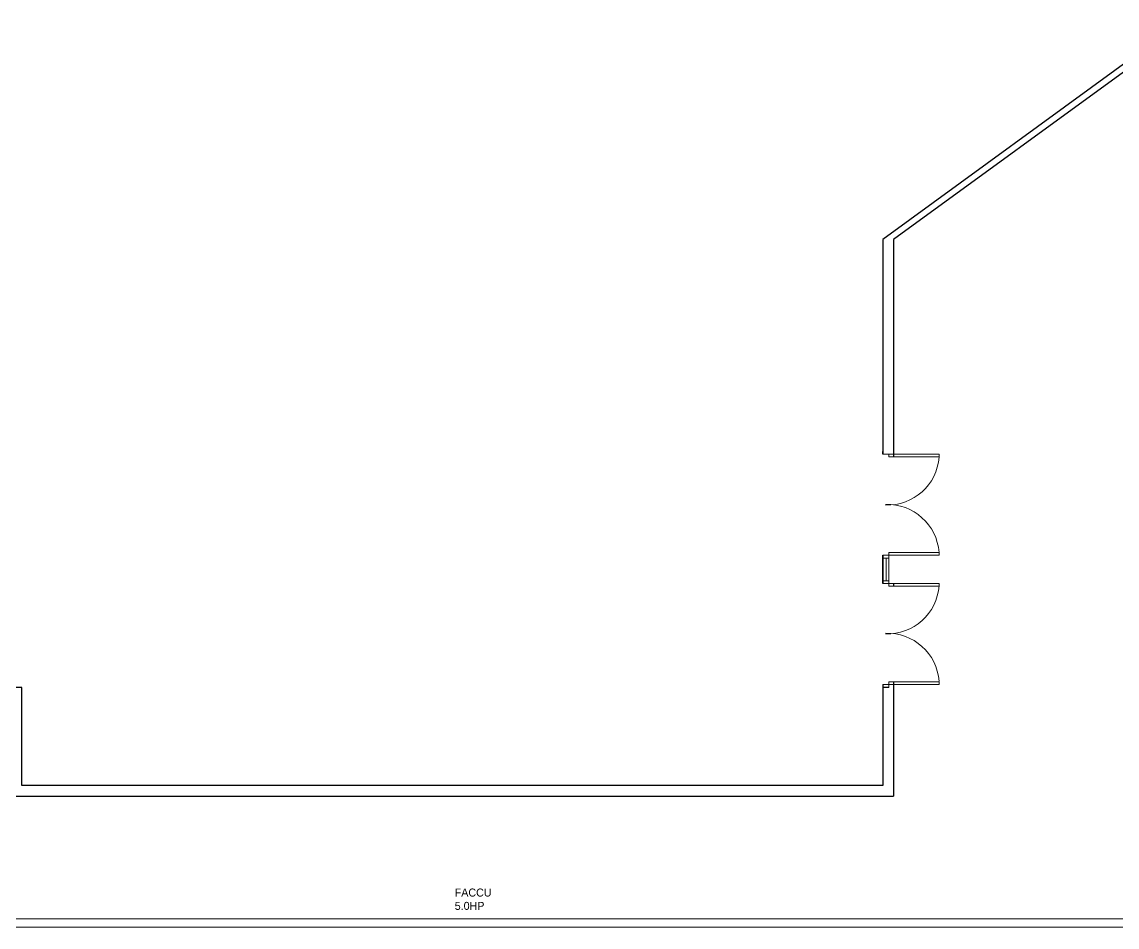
# Model space of a CAD drawing. Header units: inches. Extents: x -2 to 2474, y 1 to 287.
# Drawn here: x 1075.03 to 1108.16, y 135.85 to 163.24 of the extents above; entities that cross this region are included whole.
import ezdxf

# ---------------------------------------------------------------- set-up
doc = ezdxf.new("R2010")
doc.units = ezdxf.units.IN
doc.header["$MEASUREMENT"] = 0
doc.layers.add('ACU', color=6, linetype='Continuous')
doc.layers.add('PDF_0', color=7, linetype='Continuous')

msp = doc.modelspace()

# ---------------------------------------------------------------- linework, layer by layer
for p, q in [((1110.11278, 163.23997), (1101.07654, 156.6578)), ((1110.4355, 163.23997), (1101.39926, 156.6578)), ((1101.07654, 156.6578), (1101.07654, 150.15969)), ((1101.39926, 156.6578), (1101.39926, 150.07609)), ((1101.07654, 150.15969), (1101.07654, 150.2433)), ((1101.39926, 148.63183), (1101.39926, 148.62762)), ((1101.07654, 146.24698), (1101.07654, 147.09975)), ((1101.07654, 147.09975), (1101.07654, 146.24698)), ((1101.39926, 146.24698), (1101.39926, 146.16338)), ((1101.39926, 144.73584), (1101.39926, 144.73163)), ((1101.07654, 143.18704), (1101.07654, 143.10344)), ((1101.39926, 143.27065), (1101.39926, 139.81313)), ((1075.0324, 143.10344), (1074.70967, 143.10344)), ((1075.0324, 140.13585), (1075.0324, 143.10344)), ((1101.26047, 143.10344), (1101.07654, 143.10344)), ((1101.07654, 143.10344), (1101.07654, 140.13585)), ((1101.07654, 140.13585), (1075.0324, 140.13585)), ((1074.70967, 139.81313), (1101.39926, 139.81313))]:
    msp.add_line(p, q)
at = {"layer": 'PDF_0', "lineweight": 9}
for points in [[(1101.26047, 150.15969), (1101.16014, 150.15969), (1101.07654, 150.15969), (1101.07654, 150.2433)], [(1101.07654, 146.29715), (1101.07654, 147.04959)], [(1101.07654, 147.01615), (1101.26047, 147.01615)], [(1101.17686, 146.33059), (1101.17686, 147.01615)], [(1101.26047, 146.29715), (1101.26047, 147.04959)], [(1101.07654, 146.33059), (1101.26047, 146.33059)], [(1072.38702, 135.851), (1095.32821, 135.851)], [(1074.64436, 136.10181), (1086.4773, 136.10181)], [(1086.4773, 136.10181), (1095.32821, 136.10181)], [(1095.32821, 136.10181), (1114.95362, 136.10181)], [(1095.32821, 135.851), (1113.15278, 135.851)]]:
    msp.add_lwpolyline(points, dxfattribs=at)
for points in [[(1101.26047, 150.07609), (1101.26047, 150.15969), (1102.78208, 150.15969), (1102.78208, 150.07609)], [(1101.26047, 147.18336), (1101.26047, 147.09975), (1102.78208, 147.09975), (1102.78208, 147.18336)], [(1101.26047, 147.09975), (1101.26047, 147.01615), (1101.16014, 147.01615), (1101.07654, 147.01615), (1101.07654, 147.09975)], [(1101.26047, 146.33059), (1101.26047, 146.24698), (1101.16014, 146.24698), (1101.07654, 146.24698), (1101.07654, 146.33059)], [(1101.26047, 146.16338), (1101.26047, 146.24698), (1102.78208, 146.24698), (1102.78208, 146.16338)], [(1101.26047, 143.18704), (1101.26047, 143.10344), (1101.16014, 143.10344), (1101.07654, 143.10344), (1101.07654, 143.18704)], [(1101.26047, 143.27065), (1101.26047, 143.18704), (1102.78208, 143.18704), (1102.78208, 143.27065)]]:
    msp.add_lwpolyline(points, close=True, dxfattribs=at)
for centre, radius, start, end in [((1101.21866, 150.18478), 1.56342, 267.82471, 355.907325), ((1101.21867, 147.07467), 1.56341, 4.108719, 92.186533), ((1101.21866, 146.28879), 1.56342, 267.82471, 355.907325), ((1101.21867, 143.17868), 1.56341, 4.108719, 92.186533)]:
    msp.add_arc(centre, radius, start, end, dxfattribs=at)

# ---------------------------------------------------------------- texts
at = {"layer": 'ACU', "insert": (1088.12603, 137.01727), "char_height": 0.242042, "attachment_point": 1}
msp.add_mtext_dynamic_manual_height_columns('{\\C3;FACCU\\P5.0HP}', width=0.2420422, gutter_width=20.17018, heights=[0], dxfattribs=at)

doc.saveas('drawing.dxf')
